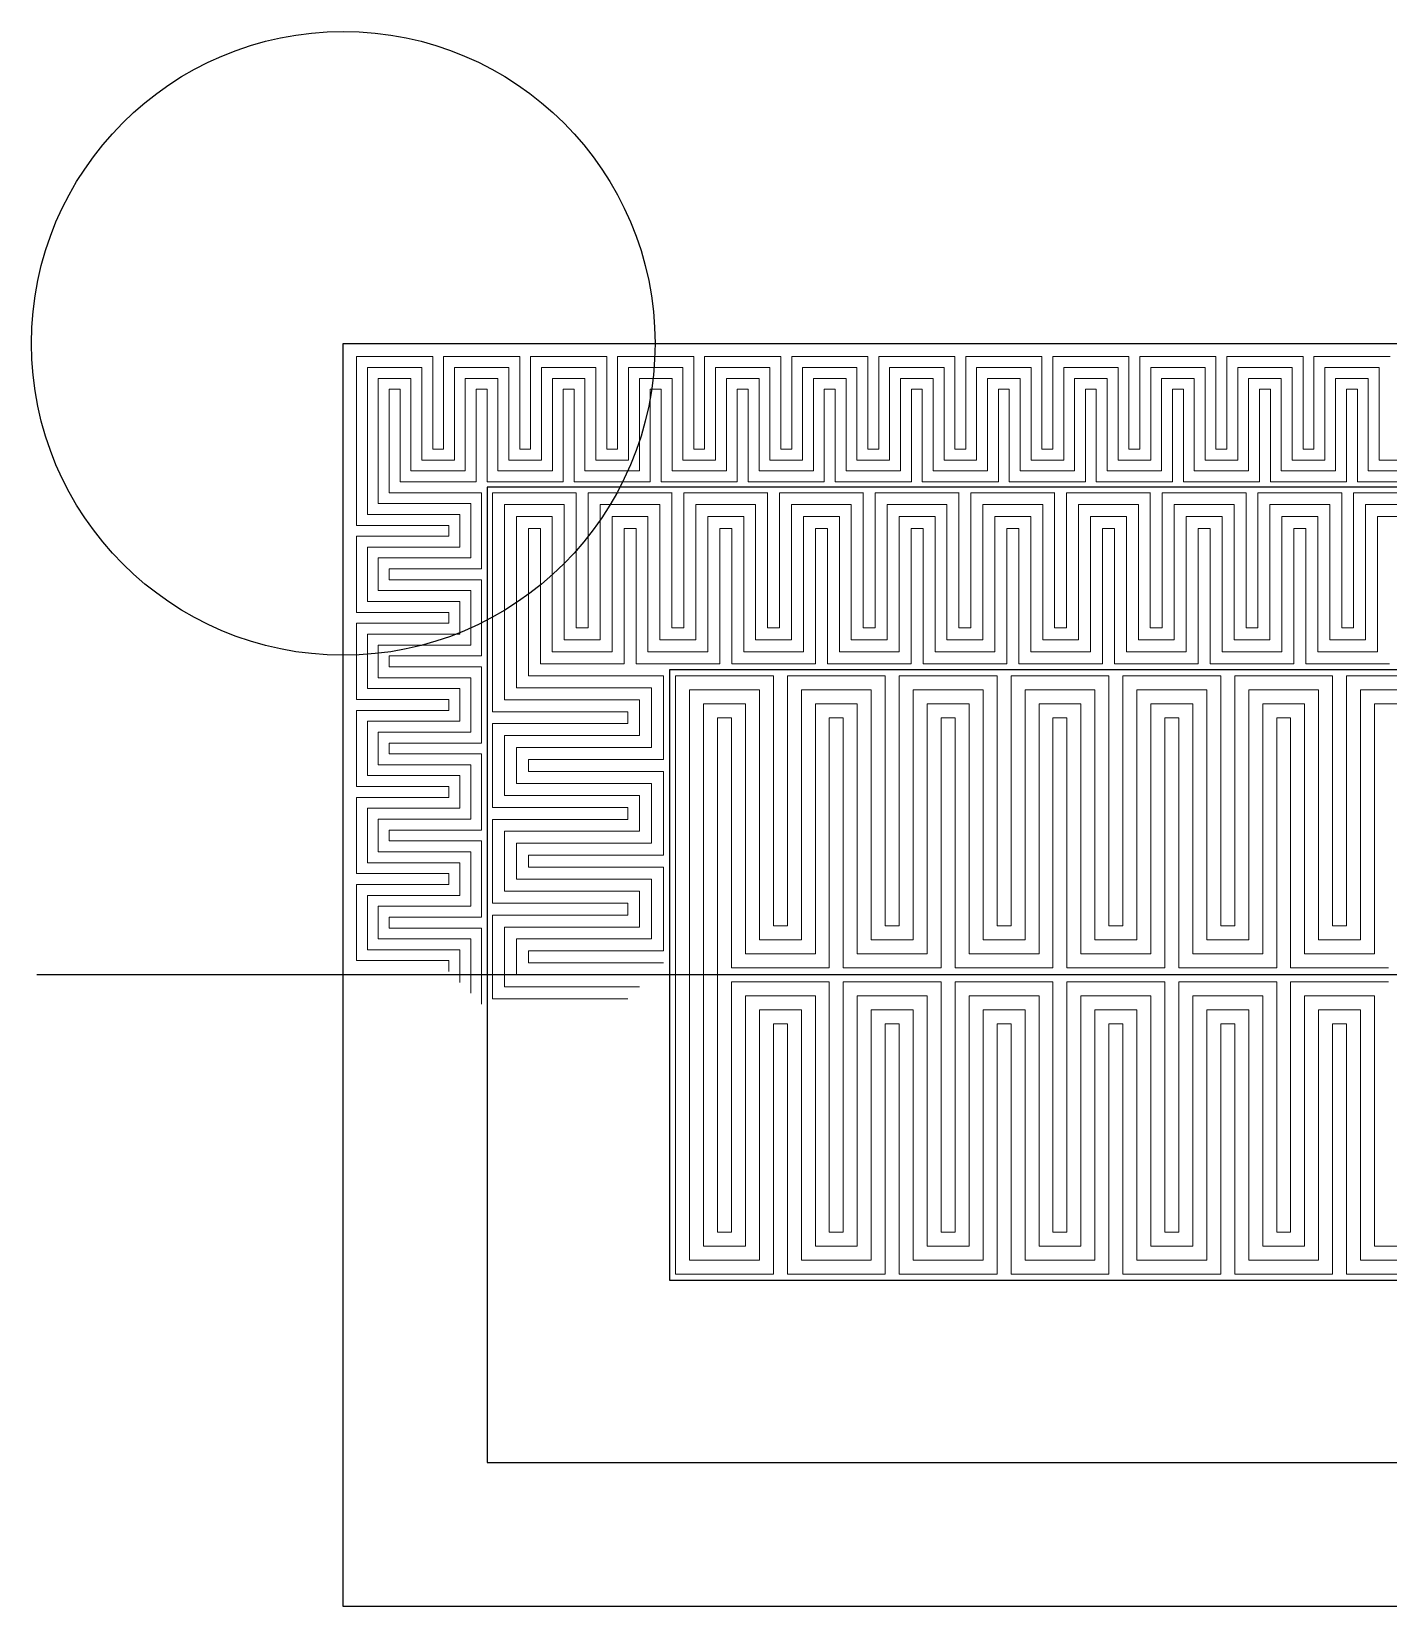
# Model space of a CAD drawing. Header units: millimetres. Extents: x -5937 to 68925, y -3068 to 5300.
# Drawn here: x 26449 to 27319, y 652 to 1662 of the extents above; entities that cross this region are included whole.
import ezdxf

# ---------------------------------------------------------------- set-up
doc = ezdxf.new("R2010")
doc.units = ezdxf.units.MM
doc.header["$LTSCALE"] = 7
doc.layers.add('xline', color=41, linetype='Continuous', plot=False)
doc.layers.add('参照', color=6, linetype='Continuous', lineweight=9)

msp = doc.modelspace()

# ---------------------------------------------------------------- linework, layer by layer
for p, q in [((26648.595, 1462.013), (27998.595, 1462.013)), ((26648.595, 652.013), (26648.595, 1462.013)), ((27906.34, 1369.757), (26740.851, 1369.757)), ((26740.851, 1369.757), (26740.851, 744.268)), ((27789.276, 1252.694), (26857.914, 1252.694)), ((26857.914, 1252.694), (26857.914, 861.332)), ((26857.914, 861.332), (27789.276, 861.332)), ((26740.851, 744.268), (27906.34, 744.268)), ((27998.595, 652.013), (26648.595, 652.013))]:
    msp.add_line(p, q)
at = {"color": 1}
msp.add_circle((26648.595, 1462.013), 200, dxfattribs=at)
at = {"layer": 'xline'}
msp.add_line((28295.852, 1057.013), (26452.12, 1057.013), dxfattribs=at)
at = {"layer": '参照'}
for p, q in [((26657.095, 1345.33), (26657.095, 1453.513)), ((26657.095, 1453.513), (26705.949, 1453.513)), ((26664.074, 1352.31), (26664.074, 1446.534)), ((26664.074, 1446.534), (26698.97, 1446.534)), ((26698.97, 1446.534), (26698.97, 1387.205)), ((26705.949, 1453.513), (26705.949, 1394.184)), ((26712.928, 1394.184), (26712.928, 1453.513)), ((26712.928, 1453.513), (26761.781, 1453.513)), ((26719.907, 1387.205), (26719.907, 1446.534)), ((26719.907, 1446.534), (26754.802, 1446.534)), ((26754.802, 1446.534), (26754.802, 1387.205)), ((26761.781, 1453.513), (26761.781, 1394.184)), ((26768.76, 1394.184), (26768.76, 1453.513)), ((26768.76, 1453.513), (26817.614, 1453.513)), ((26775.739, 1387.205), (26775.739, 1446.534)), ((26775.739, 1446.534), (26810.634, 1446.534)), ((26810.634, 1446.534), (26810.634, 1387.205)), ((26817.614, 1453.513), (26817.614, 1394.184)), ((26824.593, 1394.184), (26824.593, 1453.513)), ((26824.593, 1453.513), (26873.446, 1453.513)), ((26831.572, 1387.205), (26831.572, 1446.534)), ((26831.572, 1446.534), (26866.467, 1446.534)), ((26866.467, 1446.534), (26866.467, 1387.205)), ((26873.446, 1453.513), (26873.446, 1394.184)), ((26880.425, 1394.184), (26880.425, 1453.513)), ((26880.425, 1453.513), (26929.278, 1453.513)), ((26887.404, 1387.205), (26887.404, 1446.534)), ((26887.404, 1446.534), (26922.299, 1446.534)), ((26922.299, 1446.534), (26922.299, 1387.205)), ((26929.278, 1453.513), (26929.278, 1394.184)), ((26936.257, 1394.184), (26936.257, 1453.513)), ((26936.257, 1453.513), (26985.111, 1453.513)), ((26943.237, 1387.205), (26943.237, 1446.534)), ((26943.237, 1446.534), (26978.132, 1446.534)), ((26978.132, 1446.534), (26978.132, 1387.205)), ((26985.111, 1453.513), (26985.111, 1394.184)), ((26992.09, 1394.184), (26992.09, 1453.513)), ((26992.09, 1453.513), (27040.943, 1453.513)), ((26999.069, 1387.205), (26999.069, 1446.534)), ((26999.069, 1446.534), (27033.964, 1446.534)), ((27033.964, 1446.534), (27033.964, 1387.205)), ((27040.943, 1453.513), (27040.943, 1394.184)), ((27047.922, 1394.184), (27047.922, 1453.513)), ((27047.922, 1453.513), (27096.776, 1453.513)), ((27054.901, 1387.205), (27054.901, 1446.534)), ((27054.901, 1446.534), (27089.797, 1446.534)), ((27089.797, 1446.534), (27089.797, 1387.205)), ((27096.776, 1453.513), (27096.776, 1394.184)), ((27103.755, 1394.184), (27103.755, 1453.513)), ((27103.755, 1453.513), (27152.608, 1453.513)), ((27110.734, 1387.205), (27110.734, 1446.534)), ((27110.734, 1446.534), (27145.629, 1446.534)), ((27145.629, 1446.534), (27145.629, 1387.205)), ((27152.608, 1453.513), (27152.608, 1394.184)), ((27159.587, 1394.184), (27159.587, 1453.513)), ((27159.587, 1453.513), (27208.441, 1453.513)), ((27166.566, 1387.205), (27166.566, 1446.534)), ((27166.566, 1446.534), (27201.462, 1446.534)), ((27201.462, 1446.534), (27201.462, 1387.205)), ((27208.441, 1453.513), (27208.441, 1394.184)), ((27215.42, 1394.184), (27215.42, 1453.513)), ((27215.42, 1453.513), (27264.273, 1453.513)), ((27222.399, 1387.205), (27222.399, 1446.534)), ((27222.399, 1446.534), (27257.294, 1446.534)), ((27257.294, 1446.534), (27257.294, 1387.205)), ((27264.273, 1453.513), (27264.273, 1394.184)), ((27271.252, 1394.184), (27271.252, 1453.513)), ((27271.252, 1453.513), (27320.106, 1453.513)), ((27278.231, 1387.205), (27278.231, 1446.534)), ((27278.231, 1446.534), (27313.127, 1446.534)), ((27313.127, 1446.534), (27313.127, 1387.205)), ((26671.053, 1359.289), (26671.053, 1439.555)), ((26671.053, 1439.555), (26691.99, 1439.555)), ((26691.99, 1439.555), (26691.99, 1380.226)), ((26726.886, 1380.226), (26726.886, 1439.555)), ((26726.886, 1439.555), (26747.823, 1439.555)), ((26747.823, 1439.555), (26747.823, 1380.226)), ((26782.718, 1380.226), (26782.718, 1439.555)), ((26782.718, 1439.555), (26803.655, 1439.555)), ((26803.655, 1439.555), (26803.655, 1380.226)), ((26838.551, 1380.226), (26838.551, 1439.555)), ((26838.551, 1439.555), (26859.488, 1439.555)), ((26859.488, 1439.555), (26859.488, 1380.226)), ((26894.383, 1380.226), (26894.383, 1439.555)), ((26894.383, 1439.555), (26915.32, 1439.555)), ((26915.32, 1439.555), (26915.32, 1380.226)), ((26950.216, 1380.226), (26950.216, 1439.555)), ((26950.216, 1439.555), (26971.153, 1439.555)), ((26971.153, 1439.555), (26971.153, 1380.226)), ((27006.048, 1380.226), (27006.048, 1439.555)), ((27006.048, 1439.555), (27026.985, 1439.555)), ((27026.985, 1439.555), (27026.985, 1380.226)), ((27061.881, 1380.226), (27061.881, 1439.555)), ((27061.881, 1439.555), (27082.818, 1439.555)), ((27082.818, 1439.555), (27082.818, 1380.226)), ((27117.713, 1380.226), (27117.713, 1439.555)), ((27117.713, 1439.555), (27138.65, 1439.555)), ((27138.65, 1439.555), (27138.65, 1380.226)), ((27173.545, 1380.226), (27173.545, 1439.555)), ((27173.545, 1439.555), (27194.483, 1439.555)), ((27194.483, 1439.555), (27194.483, 1380.226)), ((27229.378, 1380.226), (27229.378, 1439.555)), ((27229.378, 1439.555), (27250.315, 1439.555)), ((27250.315, 1439.555), (27250.315, 1380.226)), ((27285.21, 1380.226), (27285.21, 1439.555)), ((27285.21, 1439.555), (27306.148, 1439.555)), ((27306.148, 1439.555), (27306.148, 1380.226)), ((26678.032, 1366.268), (26678.032, 1432.576)), ((26678.032, 1432.576), (26685.011, 1432.576)), ((26685.011, 1432.576), (26685.011, 1373.247)), ((26733.865, 1373.247), (26733.865, 1432.576)), ((26733.865, 1432.576), (26740.844, 1432.576)), ((26740.844, 1432.576), (26740.844, 1373.247)), ((26789.697, 1373.247), (26789.697, 1432.576)), ((26789.697, 1432.576), (26796.676, 1432.576)), ((26796.676, 1432.576), (26796.676, 1373.247)), ((26845.53, 1373.247), (26845.53, 1432.576)), ((26845.53, 1432.576), (26852.509, 1432.576)), ((26852.509, 1432.576), (26852.509, 1373.247)), ((26901.362, 1373.247), (26901.362, 1432.576)), ((26901.362, 1432.576), (26908.341, 1432.576)), ((26908.341, 1432.576), (26908.341, 1373.247)), ((26957.195, 1373.247), (26957.195, 1432.576)), ((26957.195, 1432.576), (26964.174, 1432.576)), ((26964.174, 1432.576), (26964.174, 1373.247)), ((27013.027, 1373.247), (27013.027, 1432.576)), ((27013.027, 1432.576), (27020.006, 1432.576)), ((27020.006, 1432.576), (27020.006, 1373.247)), ((27068.86, 1373.247), (27068.86, 1432.576)), ((27068.86, 1432.576), (27075.839, 1432.576)), ((27075.839, 1432.576), (27075.839, 1373.247)), ((27124.692, 1373.247), (27124.692, 1432.576)), ((27124.692, 1432.576), (27131.671, 1432.576)), ((27131.671, 1432.576), (27131.671, 1373.247)), ((27180.525, 1373.247), (27180.525, 1432.576)), ((27180.525, 1432.576), (27187.504, 1432.576)), ((27187.504, 1432.576), (27187.504, 1373.247)), ((27236.357, 1373.247), (27236.357, 1432.576)), ((27236.357, 1432.576), (27243.336, 1432.576)), ((27243.336, 1432.576), (27243.336, 1373.247)), ((27292.189, 1373.247), (27292.189, 1432.576)), ((27292.189, 1432.576), (27299.168, 1432.576)), ((27299.168, 1432.576), (27299.168, 1373.247)), ((26705.949, 1394.184), (26712.928, 1394.184)), ((26761.781, 1394.184), (26768.76, 1394.184)), ((26817.614, 1394.184), (26824.593, 1394.184)), ((26873.446, 1394.184), (26880.425, 1394.184)), ((26929.278, 1394.184), (26936.257, 1394.184)), ((26985.111, 1394.184), (26992.09, 1394.184)), ((27040.943, 1394.184), (27047.922, 1394.184)), ((27096.776, 1394.184), (27103.755, 1394.184)), ((27152.608, 1394.184), (27159.587, 1394.184)), ((27208.441, 1394.184), (27215.42, 1394.184)), ((27264.273, 1394.184), (27271.252, 1394.184)), ((26698.97, 1387.205), (26719.907, 1387.205)), ((26754.802, 1387.205), (26775.739, 1387.205)), ((26810.634, 1387.205), (26831.572, 1387.205)), ((26866.467, 1387.205), (26887.404, 1387.205)), ((26922.299, 1387.205), (26943.237, 1387.205)), ((26978.132, 1387.205), (26999.069, 1387.205)), ((27033.964, 1387.205), (27054.901, 1387.205)), ((27089.797, 1387.205), (27110.734, 1387.205)), ((27145.629, 1387.205), (27166.566, 1387.205)), ((27201.462, 1387.205), (27222.399, 1387.205)), ((27257.294, 1387.205), (27278.231, 1387.205)), ((27313.127, 1387.205), (27334.064, 1387.205)), ((26691.99, 1380.226), (26726.886, 1380.226)), ((26747.823, 1380.226), (26782.718, 1380.226)), ((26803.655, 1380.226), (26838.551, 1380.226)), ((26859.488, 1380.226), (26894.383, 1380.226)), ((26915.32, 1380.226), (26950.216, 1380.226)), ((26971.153, 1380.226), (27006.048, 1380.226)), ((27026.985, 1380.226), (27061.881, 1380.226)), ((27082.818, 1380.226), (27117.713, 1380.226)), ((27138.65, 1380.226), (27173.545, 1380.226)), ((27194.483, 1380.226), (27229.378, 1380.226)), ((27250.315, 1380.226), (27285.21, 1380.226)), ((27306.148, 1380.226), (27341.043, 1380.226)), ((26737.361, 1366.268), (26678.032, 1366.268)), ((26685.011, 1373.247), (26733.865, 1373.247)), ((26737.361, 1317.414), (26737.361, 1366.268)), ((26740.844, 1373.247), (26789.697, 1373.247)), ((26798.046, 1366.268), (26744.34, 1366.268)), ((26744.34, 1366.268), (26744.34, 1225.841)), ((26796.676, 1373.247), (26845.53, 1373.247)), ((26798.046, 1279.547), (26798.046, 1366.268)), ((26805.718, 1279.547), (26805.718, 1366.268)), ((26859.488, 1366.268), (26805.718, 1366.268)), ((26852.509, 1373.247), (26901.362, 1373.247)), ((26859.424, 1279.547), (26859.424, 1366.268)), ((26920.866, 1366.268), (26867.096, 1366.268)), ((26867.096, 1279.547), (26867.096, 1366.268)), ((26908.341, 1373.247), (26957.195, 1373.247)), ((26920.802, 1279.547), (26920.802, 1366.268)), ((26982.244, 1366.268), (26928.474, 1366.268)), ((26928.474, 1279.547), (26928.474, 1366.268)), ((26964.174, 1373.247), (27013.027, 1373.247)), ((26982.18, 1279.547), (26982.18, 1366.268)), ((27043.622, 1366.268), (26989.852, 1366.268)), ((26989.852, 1279.547), (26989.852, 1366.268)), ((27020.006, 1373.247), (27068.86, 1373.247)), ((27043.558, 1279.547), (27043.558, 1366.268)), ((27105, 1366.268), (27051.23, 1366.268)), ((27051.23, 1279.547), (27051.23, 1366.268)), ((27075.839, 1373.247), (27124.692, 1373.247)), ((27104.936, 1279.547), (27104.936, 1366.268)), ((27166.378, 1366.268), (27112.608, 1366.268)), ((27112.608, 1279.547), (27112.608, 1366.268)), ((27131.671, 1373.247), (27180.525, 1373.247)), ((27166.314, 1279.547), (27166.314, 1366.268)), ((27227.756, 1366.268), (27173.986, 1366.268)), ((27173.986, 1279.547), (27173.986, 1366.268)), ((27187.504, 1373.247), (27236.357, 1373.247)), ((27227.692, 1279.547), (27227.692, 1366.268)), ((27289.134, 1366.268), (27235.364, 1366.268)), ((27235.364, 1279.547), (27235.364, 1366.268)), ((27243.336, 1373.247), (27292.189, 1373.247)), ((27289.07, 1279.547), (27289.07, 1366.268)), ((27350.512, 1366.268), (27296.742, 1366.268)), ((27296.742, 1279.547), (27296.742, 1366.268)), ((27299.168, 1373.247), (27348.022, 1373.247)), ((26730.382, 1359.289), (26671.053, 1359.289)), ((26730.382, 1324.393), (26730.382, 1359.289)), ((26790.374, 1358.595), (26752.013, 1358.595)), ((26752.013, 1358.595), (26752.013, 1233.513)), ((26790.374, 1271.875), (26790.374, 1358.595)), ((26813.391, 1271.875), (26813.391, 1358.595)), ((26851.752, 1358.595), (26813.391, 1358.595)), ((26851.752, 1271.875), (26851.752, 1358.595)), ((26913.13, 1358.595), (26874.769, 1358.595)), ((26874.769, 1271.875), (26874.769, 1358.595)), ((26913.13, 1271.875), (26913.13, 1358.595)), ((26974.508, 1358.595), (26936.147, 1358.595)), ((26936.147, 1271.875), (26936.147, 1358.595)), ((26974.508, 1271.875), (26974.508, 1358.595)), ((27035.886, 1358.595), (26997.525, 1358.595)), ((26997.525, 1271.875), (26997.525, 1358.595)), ((27035.886, 1271.875), (27035.886, 1358.595)), ((27097.264, 1358.595), (27058.903, 1358.595)), ((27058.903, 1271.875), (27058.903, 1358.595)), ((27097.264, 1271.875), (27097.264, 1358.595)), ((27158.642, 1358.595), (27120.281, 1358.595)), ((27120.281, 1271.875), (27120.281, 1358.595)), ((27158.642, 1271.875), (27158.642, 1358.595)), ((27220.02, 1358.595), (27181.659, 1358.595)), ((27181.659, 1271.875), (27181.659, 1358.595)), ((27220.02, 1271.875), (27220.02, 1358.595)), ((27281.398, 1358.595), (27243.037, 1358.595)), ((27243.037, 1271.875), (27243.037, 1358.595)), ((27281.398, 1271.875), (27281.398, 1358.595)), ((27342.776, 1358.595), (27304.415, 1358.595)), ((27304.415, 1271.875), (27304.415, 1358.595)), ((26716.424, 1345.33), (26657.095, 1345.33)), ((26723.403, 1352.31), (26664.074, 1352.31)), ((26716.424, 1338.351), (26716.424, 1345.33)), ((26723.403, 1331.372), (26723.403, 1352.31)), ((26782.702, 1350.923), (26759.685, 1350.923)), ((26759.685, 1350.923), (26759.685, 1241.186)), ((26782.702, 1264.202), (26782.702, 1350.923)), ((26821.063, 1264.202), (26821.063, 1350.923)), ((26844.08, 1350.923), (26821.063, 1350.923)), ((26844.08, 1264.202), (26844.08, 1350.923)), ((26905.458, 1350.923), (26882.441, 1350.923)), ((26882.441, 1264.202), (26882.441, 1350.923)), ((26905.458, 1264.202), (26905.458, 1350.923)), ((26966.836, 1350.923), (26943.819, 1350.923)), ((26943.819, 1264.202), (26943.819, 1350.923)), ((26966.836, 1264.202), (26966.836, 1350.923)), ((27028.214, 1350.923), (27005.197, 1350.923)), ((27005.197, 1264.202), (27005.197, 1350.923)), ((27028.214, 1264.202), (27028.214, 1350.923)), ((27089.592, 1350.923), (27066.575, 1350.923)), ((27066.575, 1264.202), (27066.575, 1350.923)), ((27089.592, 1264.202), (27089.592, 1350.923)), ((27150.97, 1350.923), (27127.953, 1350.923)), ((27127.953, 1264.202), (27127.953, 1350.923)), ((27150.97, 1264.202), (27150.97, 1350.923)), ((27212.348, 1350.923), (27189.331, 1350.923)), ((27189.331, 1264.202), (27189.331, 1350.923)), ((27212.348, 1264.202), (27212.348, 1350.923)), ((27273.726, 1350.923), (27250.709, 1350.923)), ((27250.709, 1264.202), (27250.709, 1350.923)), ((27273.726, 1264.202), (27273.726, 1350.923)), ((27335.104, 1350.923), (27312.087, 1350.923)), ((27312.087, 1264.202), (27312.087, 1350.923)), ((26716.424, 1338.351), (26657.095, 1338.351)), ((26657.095, 1289.498), (26657.095, 1338.351)), ((26775.029, 1343.251), (26767.357, 1343.251)), ((26767.357, 1343.251), (26767.357, 1248.858)), ((26775.029, 1256.53), (26775.029, 1343.251)), ((26782.718, 1343.251), (26782.702, 1343.251)), ((26782.718, 1335.579), (26782.702, 1335.579)), ((26828.735, 1256.53), (26828.735, 1343.251)), ((26836.407, 1343.251), (26828.735, 1343.251)), ((26836.407, 1256.53), (26836.407, 1343.251)), ((26897.785, 1343.251), (26890.113, 1343.251)), ((26890.113, 1256.53), (26890.113, 1343.251)), ((26897.785, 1256.53), (26897.785, 1343.251)), ((26959.163, 1343.251), (26951.491, 1343.251)), ((26951.491, 1256.53), (26951.491, 1343.251)), ((26959.163, 1256.53), (26959.163, 1343.251)), ((27020.541, 1343.251), (27012.869, 1343.251)), ((27012.869, 1256.53), (27012.869, 1343.251)), ((27020.541, 1256.53), (27020.541, 1343.251)), ((27081.919, 1343.251), (27074.247, 1343.251)), ((27074.247, 1256.53), (27074.247, 1343.251)), ((27081.919, 1256.53), (27081.919, 1343.251)), ((27143.297, 1343.251), (27135.625, 1343.251)), ((27135.625, 1256.53), (27135.625, 1343.251)), ((27143.297, 1256.53), (27143.297, 1343.251)), ((27204.675, 1343.251), (27197.003, 1343.251)), ((27197.003, 1256.53), (27197.003, 1343.251)), ((27204.675, 1256.53), (27204.675, 1343.251)), ((27266.053, 1343.251), (27258.381, 1343.251)), ((27258.381, 1256.53), (27258.381, 1343.251)), ((27266.053, 1256.53), (27266.053, 1343.251)), ((26723.403, 1331.372), (26664.074, 1331.372)), ((26664.074, 1296.477), (26664.074, 1331.372)), ((26730.382, 1324.393), (26671.053, 1324.393)), ((26671.053, 1303.456), (26671.053, 1324.393)), ((26782.718, 1327.906), (26782.702, 1327.906)), ((26737.361, 1317.414), (26678.032, 1317.414)), ((26678.032, 1310.435), (26678.032, 1317.414)), ((26782.718, 1320.234), (26782.702, 1320.234)), ((26730.382, 1303.456), (26671.053, 1303.456)), ((26737.361, 1310.435), (26678.032, 1310.435)), ((26730.382, 1268.561), (26730.382, 1303.456)), ((26737.361, 1261.582), (26737.361, 1310.435)), ((26782.718, 1312.562), (26782.702, 1312.562)), ((26782.718, 1304.89), (26782.702, 1304.89)), ((26723.403, 1296.477), (26664.074, 1296.477)), ((26723.403, 1275.54), (26723.403, 1296.477)), ((26716.424, 1289.498), (26657.095, 1289.498)), ((26716.424, 1282.519), (26716.424, 1289.498)), ((26657.095, 1233.666), (26657.095, 1282.519)), ((26716.424, 1282.519), (26657.095, 1282.519)), ((26664.074, 1240.645), (26664.074, 1275.54)), ((26723.403, 1275.54), (26664.074, 1275.54)), ((26805.718, 1279.547), (26798.046, 1279.547)), ((26867.096, 1279.547), (26859.424, 1279.547)), ((26928.474, 1279.547), (26920.802, 1279.547)), ((26989.852, 1279.547), (26982.18, 1279.547)), ((27051.23, 1279.547), (27043.558, 1279.547)), ((27112.608, 1279.547), (27104.936, 1279.547)), ((27173.986, 1279.547), (27166.314, 1279.547)), ((27235.364, 1279.547), (27227.692, 1279.547)), ((27296.742, 1279.547), (27289.07, 1279.547)), ((26671.053, 1247.624), (26671.053, 1268.561)), ((26730.382, 1268.561), (26671.053, 1268.561)), ((26821.063, 1264.202), (26782.702, 1264.202)), ((26813.391, 1271.875), (26790.374, 1271.875)), ((26882.441, 1264.202), (26844.08, 1264.202)), ((26874.769, 1271.875), (26851.752, 1271.875)), ((26943.819, 1264.202), (26905.458, 1264.202)), ((26936.147, 1271.875), (26913.13, 1271.875)), ((27005.197, 1264.202), (26966.836, 1264.202)), ((26997.525, 1271.875), (26974.508, 1271.875)), ((27066.575, 1264.202), (27028.214, 1264.202)), ((27058.903, 1271.875), (27035.886, 1271.875)), ((27127.953, 1264.202), (27089.592, 1264.202)), ((27120.281, 1271.875), (27097.264, 1271.875)), ((27189.331, 1264.202), (27150.97, 1264.202)), ((27181.659, 1271.875), (27158.642, 1271.875)), ((27250.709, 1264.202), (27212.348, 1264.202)), ((27243.037, 1271.875), (27220.02, 1271.875)), ((27312.087, 1264.202), (27273.726, 1264.202)), ((27304.415, 1271.875), (27281.398, 1271.875)), ((26678.032, 1261.582), (26678.032, 1254.603)), ((26737.361, 1261.582), (26678.032, 1261.582)), ((26737.361, 1254.603), (26678.032, 1254.603)), ((26737.361, 1205.749), (26737.361, 1254.603)), ((26828.735, 1256.53), (26775.029, 1256.53)), ((26890.113, 1256.53), (26836.407, 1256.53)), ((26951.491, 1256.53), (26897.785, 1256.53)), ((27012.869, 1256.53), (26959.163, 1256.53)), ((27074.247, 1256.53), (27020.541, 1256.53)), ((27135.625, 1256.53), (27081.919, 1256.53)), ((27197.003, 1256.53), (27143.297, 1256.53)), ((27258.381, 1256.53), (27204.675, 1256.53)), ((27319.759, 1256.53), (27266.053, 1256.53)), ((26730.382, 1247.624), (26671.053, 1247.624)), ((26730.382, 1212.728), (26730.382, 1247.624)), ((26854.078, 1248.858), (26767.357, 1248.858)), ((26854.078, 1195.152), (26854.078, 1248.858)), ((26861.75, 1248.858), (26861.75, 865.168)), ((26861.75, 1248.858), (26924.525, 1248.858)), ((26924.525, 1248.858), (26924.525, 1088.4)), ((26933.493, 1248.858), (26933.493, 1088.4)), ((26933.493, 1248.858), (26996.268, 1248.858)), ((26996.268, 1248.858), (26996.268, 1088.4)), ((27005.236, 1248.858), (27005.236, 1088.4)), ((27005.236, 1248.858), (27068.011, 1248.858)), ((27068.011, 1248.858), (27068.011, 1088.4)), ((27076.979, 1248.858), (27076.979, 1088.4)), ((27076.979, 1248.858), (27139.754, 1248.858)), ((27139.754, 1248.858), (27139.754, 1088.4)), ((27148.722, 1248.858), (27148.722, 1088.4)), ((27148.722, 1248.858), (27211.497, 1248.858)), ((27211.497, 1248.858), (27211.497, 1088.4)), ((27220.465, 1248.858), (27220.465, 1088.4)), ((27220.465, 1248.858), (27283.24, 1248.858)), ((27283.24, 1248.858), (27283.24, 1088.4)), ((27292.208, 1248.858), (27292.208, 1088.4)), ((27292.208, 1248.858), (27354.983, 1248.858)), ((26716.424, 1233.666), (26657.095, 1233.666)), ((26723.403, 1240.645), (26664.074, 1240.645)), ((26716.424, 1226.686), (26716.424, 1233.666)), ((26723.403, 1219.707), (26723.403, 1240.645)), ((26838.733, 1233.513), (26752.013, 1233.513)), ((26846.406, 1241.186), (26759.685, 1241.186)), ((26838.733, 1210.497), (26838.733, 1233.513)), ((26846.406, 1202.824), (26846.406, 1241.186)), ((26870.718, 1239.89), (26870.718, 874.136)), ((26915.557, 1239.89), (26870.718, 1239.89)), ((26915.557, 1239.89), (26915.557, 1079.432)), ((26942.461, 1239.89), (26942.461, 1079.432)), ((26987.3, 1239.89), (26942.461, 1239.89)), ((26987.3, 1239.89), (26987.3, 1079.432)), ((27014.204, 1239.89), (27014.204, 1079.432)), ((27059.043, 1239.89), (27014.204, 1239.89)), ((27059.043, 1239.89), (27059.043, 1079.432)), ((27130.786, 1239.89), (27085.947, 1239.89)), ((27085.947, 1239.89), (27085.947, 1079.432)), ((27130.786, 1239.89), (27130.786, 1079.432)), ((27157.69, 1239.89), (27157.69, 1079.432)), ((27202.529, 1239.89), (27157.69, 1239.89)), ((27202.529, 1239.89), (27202.529, 1079.432)), ((27274.272, 1239.89), (27229.433, 1239.89)), ((27229.433, 1239.89), (27229.433, 1079.432)), ((27274.272, 1239.89), (27274.272, 1079.432)), ((27301.176, 1239.89), (27301.176, 1079.432)), ((27346.015, 1239.89), (27301.176, 1239.89)), ((26657.095, 1177.833), (26657.095, 1226.686)), ((26716.424, 1226.686), (26657.095, 1226.686)), ((26831.061, 1225.841), (26744.34, 1225.841)), ((26831.061, 1218.169), (26831.061, 1225.841)), ((26879.686, 1230.922), (26879.686, 883.104)), ((26906.59, 1230.922), (26879.686, 1230.922)), ((26906.59, 1230.922), (26906.59, 1070.465)), ((26951.429, 1230.922), (26951.429, 1070.465)), ((26978.332, 1230.922), (26951.429, 1230.922)), ((26978.332, 1230.922), (26978.332, 1070.465)), ((27023.172, 1230.922), (27023.172, 1070.465)), ((27050.075, 1230.922), (27023.172, 1230.922)), ((27050.075, 1230.922), (27050.075, 1070.465)), ((27121.818, 1230.922), (27094.915, 1230.922)), ((27094.915, 1230.922), (27094.915, 1070.465)), ((27121.818, 1230.922), (27121.818, 1070.465)), ((27166.658, 1230.922), (27166.658, 1070.465)), ((27193.561, 1230.922), (27166.658, 1230.922)), ((27193.561, 1230.922), (27193.561, 1070.465)), ((27265.304, 1230.922), (27238.4, 1230.922)), ((27238.4, 1230.922), (27238.4, 1070.465)), ((27265.304, 1230.922), (27265.304, 1070.465)), ((27310.143, 1230.922), (27310.143, 1070.465)), ((27337.047, 1230.922), (27310.143, 1230.922)), ((26664.074, 1184.812), (26664.074, 1219.707)), ((26723.403, 1219.707), (26664.074, 1219.707)), ((26671.053, 1191.791), (26671.053, 1212.728)), ((26730.382, 1212.728), (26671.053, 1212.728)), ((26831.061, 1218.169), (26744.34, 1218.169)), ((26744.34, 1164.463), (26744.34, 1218.169)), ((26888.654, 1221.954), (26888.654, 892.071)), ((26897.622, 1221.954), (26888.654, 1221.954)), ((26897.622, 1221.954), (26897.622, 1061.497)), ((26960.397, 1221.954), (26960.397, 1061.497)), ((26969.365, 1221.954), (26960.397, 1221.954)), ((26969.365, 1221.954), (26969.365, 1061.497)), ((27032.14, 1221.954), (27032.14, 1061.497)), ((27041.107, 1221.954), (27032.14, 1221.954)), ((27041.107, 1221.954), (27041.107, 1061.497)), ((27112.85, 1221.954), (27103.883, 1221.954)), ((27103.883, 1221.954), (27103.883, 1061.497)), ((27112.85, 1221.954), (27112.85, 1061.497)), ((27175.625, 1221.954), (27175.625, 1061.497)), ((27184.593, 1221.954), (27175.625, 1221.954)), ((27184.593, 1221.954), (27184.593, 1061.497)), ((27256.336, 1221.954), (27247.368, 1221.954)), ((27247.368, 1221.954), (27247.368, 1061.497)), ((27256.336, 1221.954), (27256.336, 1061.497)), ((26678.032, 1205.749), (26678.032, 1198.77)), ((26737.361, 1205.749), (26678.032, 1205.749)), ((26838.733, 1210.497), (26752.013, 1210.497)), ((26752.013, 1172.135), (26752.013, 1210.497)), ((26846.406, 1202.824), (26759.685, 1202.824)), ((26759.685, 1179.808), (26759.685, 1202.824)), ((26737.361, 1198.77), (26678.032, 1198.77)), ((26737.361, 1149.917), (26737.361, 1198.77)), ((26854.078, 1195.152), (26767.357, 1195.152)), ((26767.357, 1187.48), (26767.357, 1195.152)), ((26723.403, 1184.812), (26664.074, 1184.812)), ((26730.382, 1191.791), (26671.053, 1191.791)), ((26723.403, 1163.875), (26723.403, 1184.812)), ((26730.382, 1156.896), (26730.382, 1191.791)), ((26854.078, 1187.48), (26767.357, 1187.48)), ((26854.078, 1133.774), (26854.078, 1187.48)), ((26716.424, 1177.833), (26657.095, 1177.833)), ((26716.424, 1170.854), (26716.424, 1177.833)), ((26838.733, 1172.135), (26752.013, 1172.135)), ((26846.406, 1179.808), (26759.685, 1179.808)), ((26838.733, 1149.119), (26838.733, 1172.135)), ((26846.406, 1141.446), (26846.406, 1179.808)), ((26657.095, 1122.001), (26657.095, 1170.854)), ((26716.424, 1170.854), (26657.095, 1170.854)), ((26664.074, 1128.98), (26664.074, 1163.875)), ((26723.403, 1163.875), (26664.074, 1163.875)), ((26831.061, 1164.463), (26744.34, 1164.463)), ((26831.061, 1156.791), (26831.061, 1164.463)), ((26671.053, 1135.959), (26671.053, 1156.896)), ((26730.382, 1156.896), (26671.053, 1156.896)), ((26744.34, 1103.085), (26744.34, 1156.791)), ((26831.061, 1156.791), (26744.34, 1156.791)), ((26678.032, 1149.917), (26678.032, 1142.938)), ((26737.361, 1149.917), (26678.032, 1149.917)), ((26737.361, 1142.938), (26678.032, 1142.938)), ((26737.361, 1094.084), (26737.361, 1142.938)), ((26752.013, 1110.757), (26752.013, 1149.119)), ((26838.733, 1149.119), (26752.013, 1149.119)), ((26759.685, 1118.43), (26759.685, 1141.446)), ((26846.406, 1141.446), (26759.685, 1141.446)), ((26730.382, 1135.959), (26671.053, 1135.959)), ((26730.382, 1101.063), (26730.382, 1135.959)), ((26767.357, 1126.102), (26767.357, 1133.774)), ((26854.078, 1133.774), (26767.357, 1133.774)), ((26716.424, 1122.001), (26657.095, 1122.001)), ((26723.403, 1128.98), (26664.074, 1128.98)), ((26716.424, 1115.022), (26716.424, 1122.001)), ((26723.403, 1108.042), (26723.403, 1128.98)), ((26854.078, 1126.102), (26767.357, 1126.102)), ((26854.078, 1072.396), (26854.078, 1126.102)), ((26657.095, 1066.168), (26657.095, 1115.022)), ((26716.424, 1115.022), (26657.095, 1115.022)), ((26846.406, 1118.43), (26759.685, 1118.43)), ((26846.406, 1080.068), (26846.406, 1118.43)), ((26664.074, 1073.147), (26664.074, 1108.042)), ((26723.403, 1108.042), (26664.074, 1108.042)), ((26671.053, 1080.126), (26671.053, 1101.063)), ((26730.382, 1101.063), (26671.053, 1101.063)), ((26831.061, 1103.085), (26744.34, 1103.085)), ((26838.733, 1110.757), (26752.013, 1110.757)), ((26831.061, 1095.413), (26831.061, 1103.085)), ((26838.733, 1087.741), (26838.733, 1110.757)), ((26678.032, 1094.084), (26678.032, 1087.105)), ((26737.361, 1094.084), (26678.032, 1094.084)), ((26744.34, 1041.707), (26744.34, 1095.413)), ((26831.061, 1095.413), (26744.34, 1095.413)), ((26737.361, 1087.105), (26678.032, 1087.105)), ((26737.361, 1038.252), (26737.361, 1087.105)), ((26752.013, 1049.379), (26752.013, 1087.741)), ((26838.733, 1087.741), (26752.013, 1087.741)), ((26933.493, 1088.4), (26924.525, 1088.4)), ((27005.236, 1088.4), (26996.268, 1088.4)), ((27076.979, 1088.4), (27068.011, 1088.4)), ((27148.722, 1088.4), (27139.754, 1088.4)), ((27220.465, 1088.4), (27211.497, 1088.4)), ((27292.208, 1088.4), (27283.24, 1088.4)), ((26723.403, 1073.147), (26664.074, 1073.147)), ((26730.382, 1080.126), (26671.053, 1080.126)), ((26723.403, 1052.21), (26723.403, 1073.147)), ((26730.382, 1045.231), (26730.382, 1080.126)), ((26759.685, 1057.052), (26759.685, 1080.068)), ((26846.406, 1080.068), (26759.685, 1080.068)), ((26767.357, 1064.724), (26767.357, 1072.396)), ((26854.078, 1072.396), (26767.357, 1072.396)), ((26942.461, 1079.432), (26915.557, 1079.432)), ((27014.204, 1079.432), (26987.3, 1079.432)), ((27085.947, 1079.432), (27059.043, 1079.432)), ((27157.69, 1079.432), (27130.786, 1079.432)), ((27229.433, 1079.432), (27202.529, 1079.432)), ((27301.176, 1079.432), (27274.272, 1079.432)), ((26716.424, 1066.168), (26657.095, 1066.168)), ((26716.424, 1059.189), (26716.424, 1066.168)), ((26897.622, 1061.497), (26960.397, 1061.497)), ((26951.429, 1070.465), (26906.59, 1070.465)), ((26969.365, 1061.497), (27032.14, 1061.497)), ((27023.172, 1070.465), (26978.332, 1070.465)), ((27041.107, 1061.497), (27103.883, 1061.497)), ((27094.915, 1070.465), (27050.075, 1070.465)), ((27112.85, 1061.497), (27175.625, 1061.497)), ((27166.658, 1070.465), (27121.818, 1070.465)), ((27184.593, 1061.497), (27247.368, 1061.497)), ((27238.4, 1070.465), (27193.561, 1070.465)), ((27256.336, 1061.497), (27319.111, 1061.497)), ((27310.143, 1070.465), (27265.304, 1070.465)), ((26897.622, 892.071), (26897.622, 1052.529)), ((26897.622, 1052.529), (26960.397, 1052.529)), ((26960.397, 892.071), (26960.397, 1052.529)), ((26969.365, 892.071), (26969.365, 1052.529)), ((26969.365, 1052.529), (27032.14, 1052.529)), ((27032.14, 892.071), (27032.14, 1052.529)), ((27041.107, 1052.529), (27103.883, 1052.529)), ((27041.107, 892.071), (27041.107, 1052.529)), ((27103.883, 892.071), (27103.883, 1052.529)), ((27112.85, 1052.529), (27175.625, 1052.529)), ((27112.85, 892.071), (27112.85, 1052.529)), ((27175.625, 892.071), (27175.625, 1052.529)), ((27184.593, 1052.529), (27247.368, 1052.529)), ((27184.593, 892.071), (27184.593, 1052.529)), ((27247.368, 892.071), (27247.368, 1052.529)), ((27256.336, 1052.529), (27319.111, 1052.529)), ((27256.336, 892.071), (27256.336, 1052.529)), ((26906.59, 883.104), (26906.59, 1043.561)), ((26951.429, 1043.561), (26906.59, 1043.561)), ((26951.429, 883.104), (26951.429, 1043.561)), ((26978.332, 883.104), (26978.332, 1043.561)), ((27023.172, 1043.561), (26978.332, 1043.561)), ((27023.172, 883.104), (27023.172, 1043.561)), ((27094.915, 1043.561), (27050.075, 1043.561)), ((27050.075, 883.104), (27050.075, 1043.561)), ((27094.915, 883.104), (27094.915, 1043.561)), ((27166.658, 1043.561), (27121.818, 1043.561)), ((27121.818, 883.104), (27121.818, 1043.561)), ((27166.658, 883.104), (27166.658, 1043.561)), ((27238.4, 1043.561), (27193.561, 1043.561)), ((27193.561, 883.104), (27193.561, 1043.561)), ((27238.4, 883.104), (27238.4, 1043.561)), ((27310.143, 1043.561), (27265.304, 1043.561)), ((27265.304, 883.104), (27265.304, 1043.561)), ((27310.143, 883.104), (27310.143, 1043.561)), ((26915.557, 874.136), (26915.557, 1034.593)), ((26942.461, 1034.593), (26915.557, 1034.593)), ((26942.461, 874.136), (26942.461, 1034.593)), ((26987.3, 874.136), (26987.3, 1034.593)), ((27014.204, 1034.593), (26987.3, 1034.593)), ((27014.204, 874.136), (27014.204, 1034.593)), ((27085.947, 1034.593), (27059.043, 1034.593)), ((27059.043, 874.136), (27059.043, 1034.593)), ((27085.947, 874.136), (27085.947, 1034.593)), ((27157.69, 1034.593), (27130.786, 1034.593)), ((27130.786, 874.136), (27130.786, 1034.593)), ((27157.69, 874.136), (27157.69, 1034.593)), ((27229.433, 1034.593), (27202.529, 1034.593)), ((27202.529, 874.136), (27202.529, 1034.593)), ((27229.433, 874.136), (27229.433, 1034.593)), ((27301.176, 1034.593), (27274.272, 1034.593)), ((27274.272, 874.136), (27274.272, 1034.593)), ((27301.176, 874.136), (27301.176, 1034.593)), ((26924.525, 865.168), (26924.525, 1025.625)), ((26933.493, 1025.625), (26924.525, 1025.625)), ((26933.493, 865.168), (26933.493, 1025.625)), ((26996.268, 865.168), (26996.268, 1025.625)), ((27005.236, 1025.625), (26996.268, 1025.625)), ((27005.236, 865.168), (27005.236, 1025.625)), ((27076.979, 1025.625), (27068.011, 1025.625)), ((27068.011, 865.168), (27068.011, 1025.625)), ((27076.979, 865.168), (27076.979, 1025.625)), ((27148.722, 1025.625), (27139.754, 1025.625)), ((27139.754, 865.168), (27139.754, 1025.625)), ((27148.722, 865.168), (27148.722, 1025.625)), ((27220.465, 1025.625), (27211.497, 1025.625)), ((27211.497, 865.168), (27211.497, 1025.625)), ((27220.465, 865.168), (27220.465, 1025.625)), ((27292.208, 1025.625), (27283.24, 1025.625)), ((27283.24, 865.168), (27283.24, 1025.625)), ((27292.208, 865.168), (27292.208, 1025.625)), ((26897.622, 892.071), (26888.654, 892.071)), ((26969.365, 892.071), (26960.397, 892.071)), ((27041.107, 892.071), (27032.14, 892.071)), ((27112.85, 892.071), (27103.883, 892.071)), ((27184.593, 892.071), (27175.625, 892.071)), ((27256.336, 892.071), (27247.368, 892.071)), ((26906.59, 883.104), (26879.686, 883.104)), ((26978.332, 883.104), (26951.429, 883.104)), ((27050.075, 883.104), (27023.172, 883.104)), ((27121.818, 883.104), (27094.915, 883.104)), ((27193.561, 883.104), (27166.658, 883.104)), ((27265.304, 883.104), (27238.4, 883.104)), ((27337.047, 883.104), (27310.143, 883.104)), ((26915.557, 874.136), (26870.718, 874.136)), ((26987.3, 874.136), (26942.461, 874.136)), ((27059.043, 874.136), (27014.204, 874.136)), ((27130.786, 874.136), (27085.947, 874.136)), ((27202.529, 874.136), (27157.69, 874.136)), ((27274.272, 874.136), (27229.433, 874.136)), ((27346.015, 874.136), (27301.176, 874.136)), ((26861.75, 865.168), (26924.525, 865.168)), ((26933.493, 865.168), (26996.268, 865.168)), ((27005.236, 865.168), (27068.011, 865.168)), ((27076.979, 865.168), (27139.754, 865.168)), ((27148.722, 865.168), (27211.497, 865.168)), ((27220.465, 865.168), (27283.24, 865.168)), ((27292.208, 865.168), (27354.983, 865.168))]:
    msp.add_line(p, q, dxfattribs=at)
at = {"layer": '参照', "color": 1}
for p, q in [((26854.078, 1064.724), (26767.357, 1064.724)), ((26846.406, 1057.052), (26759.685, 1057.052)), ((26831.061, 1041.707), (26744.34, 1041.707)), ((26838.733, 1049.379), (26752.013, 1049.379))]:
    msp.add_line(p, q, dxfattribs=at)

doc.saveas('drawing.dxf')
